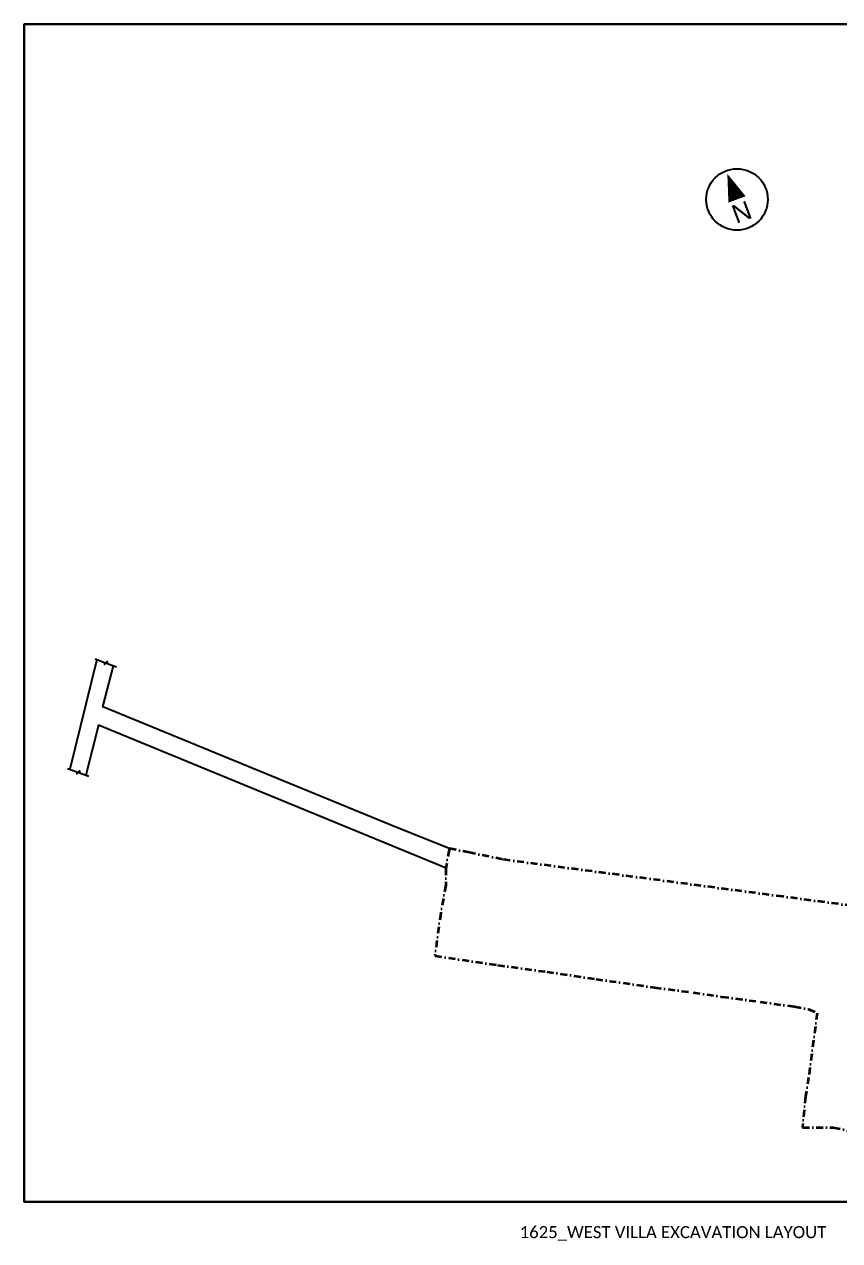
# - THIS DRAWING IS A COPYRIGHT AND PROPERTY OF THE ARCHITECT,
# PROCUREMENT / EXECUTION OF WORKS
# Model space of a CAD drawing. Header units: millimetres. Extents: x -176651 to 388869, y -18959 to 486614.
# Drawn here: x -176651 to 162309, y -18959 to 486614 of the extents above; entities that cross this region are included whole.
import ezdxf
from ezdxf.xclip import XClip

# ---------------------------------------------------------------- set-up
doc = ezdxf.new("R2010")
doc.units = ezdxf.units.MM
doc.header["$LTSCALE"] = 150
doc.header["$XCLIPFRAME"] = 2
doc.linetypes.add('DASHDOT', pattern=[25.4, 12.7, -6.35, 0, -6.35])
doc.layers.add('ad-Road', color=2, linetype='Continuous')
doc.layers.add('ad-Text', color=7, linetype='Continuous')
doc.layers.add('ad-Site Boundary', color=1, linetype='DASHDOT', lineweight=35, true_color=0xff0000)
doc.styles.add('6 A E W_Core_Typical$0$Standard', font='arial.ttf')
doc.styles.get("Standard").update_dxf_attribs({"font": 'calibril.ttf'})

# ---------------------------------------------------------------- blocks, each defined once
blk = doc.blocks.new('zw$F8BA')
blk.add_lwpolyline([(0, 7462, 0, 5000, 0), (0, 0, 0, 0, 0)], format="xyseb")
blk.add_circle((0, 0), 8350)
at = {"linetype": 'Continuous', "style": '6 A E W_Core_Typical$0$Standard'}
blk.add_text('N', height=5000, rotation=360, dxfattribs=at).set_placement((-2542, -6146))
blk = doc.blocks.new('Site boundary')
at = {"layer": 'ad-Road', "ltscale": 5}
for points in [[(-146546, 222563), (-157709, 176968)], [(0, 144080), (-24630, 153920), (-143957, 202866), (-139632, 220007)], [(-1350, 135935), (-26293, 146121), (-145867, 195276), (-151104, 174526)]]:
    blk.add_lwpolyline(points, dxfattribs=at)
at = {"layer": 'ad-Road', "color": 8, "ltscale": 5}
for points in [[(-147246, 222822), (-143299, 221362), (-143303, 220559), (-142264, 221784), (-142268, 220981), (-138360, 219537)], [(-158718, 177341), (-154771, 175882), (-154775, 175079), (-153736, 176304), (-153740, 175501), (-149832, 174056)]]:
    blk.add_lwpolyline(points, dxfattribs=at)
at = {"layer": 'ad-Site Boundary', "ltscale": 1.5}
for points in [[(0, 144080), (-75, 143539), (-1405, 135851), (-1412, 128874), (-3557, 117149), (-5983, 99419), (20081, 95597), (40505, 92787), (60922, 89781), (85284, 86292), (101404, 84186), (113351, 82444), (129249, 80319), (143419, 78323), (149320, 77286), (152952, 75663), (149412, 48881), (148166, 41049), (146842, 28125), (159656, 28125), (171661, 25445)], [(173109, 119497), (138698, 124061), (22116, 139516), (8441, 142366), (-3, 144081)]]:
    blk.add_lwpolyline(points, dxfattribs=at)
at = {"xscale": 1.52987770723467, "yscale": 1.52987770723467, "zscale": 1.52987770723467, "rotation": 20.64149787716006}
blk.add_blockref('zw$F8BA', (119629, 413822), dxfattribs=at)
blk = doc.blocks.new('1625W_Footing Layout')
at = {"ltscale": 5}
blk.add_lwpolyline([(-176651, 486614), (388869, 486614), (388869, -18386), (-176651, -18386)], close=True, dxfattribs=at)
blk.add_blockref('Site boundary', (0, 0))

msp = doc.modelspace()

# ---------------------------------------------------------------- linework, layer by layer
msp.add_lwpolyline([(-176651, 486614), (388869, 486614), (388869, -2838), (-176651, -2838)], close=True)

# ---------------------------------------------------------------- texts
at = {"layer": 'ad-Text', "insert": (93012, -15936), "char_height": 5000, "width": 135487.49, "attachment_point": 5}
msp.add_mtext('\\pxt25;1625_WEST VILLA EXCAVATION LAYOUT', dxfattribs=at)

# ---------------------------------------------------------------- next in the draw order: block references
ref = msp.add_blockref('1625W_Footing Layout', (0, 0))
XClip(ref).set_block_clipping_path([(-176651.2716480088, -2838.4650931536), (388868.7283519913, 486613.8052760336)])

# ---------------------------------------------------------------- next in the draw order: linework, layer by layer
msp.add_lwpolyline([(-176651, 486614), (388869, 486614), (388869, -2838), (-176651, -2838)], close=True)

doc.saveas('drawing.dxf')
